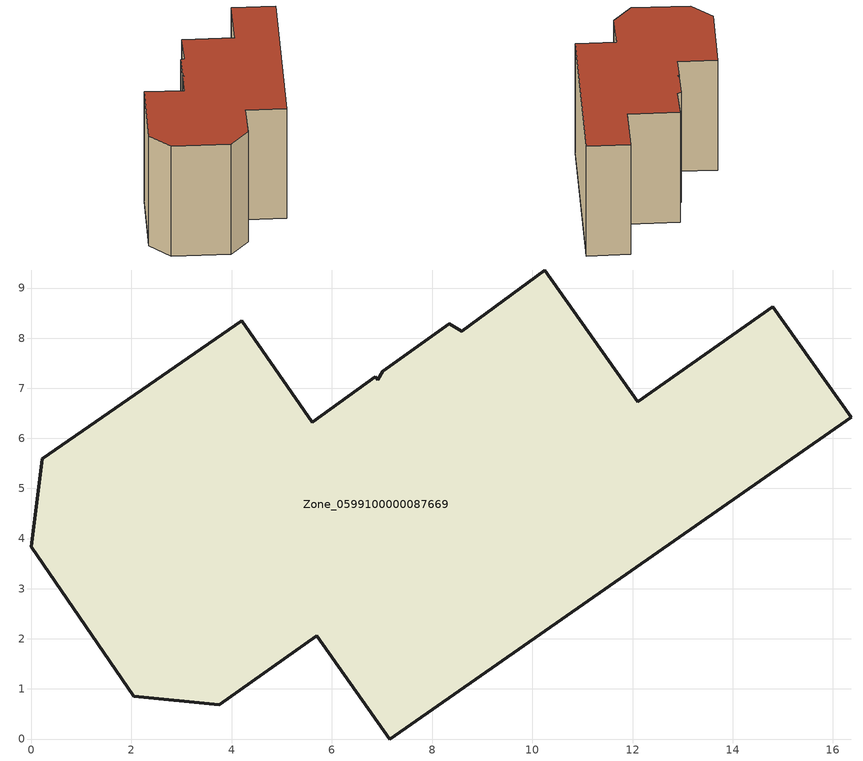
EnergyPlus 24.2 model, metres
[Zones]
Zone_0599100000087669
 floor ground (C_G): 12.11,6.73 14.8,8.63 16.36,6.42 7.15,0 5.7,2.06 3.75,0.69 2.05,0.85 0,3.84 0.22,5.59 4.2,8.35 5.61,6.32 6.87,7.23 6.91,7.17 7.02,7.33 8.34,8.29 8.59,8.13 10.25,9.36 z1.67
 wall outside (C_F): 0.22,5.59 0,3.84 2.05,0.85 3.75,0.69 5.7,2.06 7.15,0 16.36,6.42 14.8,8.63 12.11,6.73 10.25,9.36 8.59,8.13 8.34,8.29 7.02,7.33 6.91,7.17 6.87,7.23 5.61,6.32 4.2,8.35 0.22,5.59 z1.67:9.68
 roof outside (C_R): 7.02,7.33 6.91,7.17 6.87,7.23 5.61,6.32 4.2,8.35 0.22,5.59 0,3.84 2.05,0.85 3.75,0.69 5.7,2.06 7.15,0 16.36,6.42 14.8,8.63 12.11,6.73 10.25,9.36 8.59,8.13 8.34,8.29 z9.68
[BUILDING]
Pand.0599100000087669: North Axis=0; Terrain=City; Loads Convergence Tolerance Value=0.04; Temperature Convergence Tolerance Value=0.4; Solar Distribution=FullExterior; Maximum Number of Warmup Days=25; Minimum Number of Warmup Days=1
[Site:Location]
Rotterdam.The.Hague.AP_ZH_NLD Design_Conditions: Latitude=51.96; Longitude=4.45; Time Zone=1; Elevation=-4.5
[SITE:GROUNDTEMPERATURE:BUILDINGSURFACE]
18, 18, 18, 18, 18, 18, 18, 18, 18, 18, 18, 18
[MATERIAL] Thermal Absorptance=0.9; Solar Absorptance=0.7; Visible Absorptance=0.7
Name | Roughness | Thickness | Conductivity | Density | Specific Heat
G.TC.1975-1991 | MediumSmooth | 0.15 | 0.288461 | 540 | 1210
F.TC.1975-1991 | Rough | 0.3 | 0.230769 | 1920 | 840
R.TC.1975-1991 | MediumRough | 0.2 | 0.153846 | 1500 | 1000
[CONSTRUCTION]
C_G: G.TC.1975-1991
C_F: F.TC.1975-1991
C_R: R.TC.1975-1991
[ZONE]
Zone_0599100000087669: Type=1; Multiplier=1; Ceiling Height=Autocalculate; Volume=Autocalculate; Floor Area=autocalculate; Part of Total Floor Area=Yes
[ZONEINFILTRATION:DESIGNFLOWRATE]
Infil_Zone_0599100000087669: Zone or ZoneList or Space or SpaceList=Zone_0599100000087669; Schedule=AlwaysOn; Design Flow Rate Calculation Method=Flow/Area; Flow Rate per Floor Area=0.003; Constant Term Coefficient=1; Temperature Term Coefficient=0; Velocity Term Coefficient=0; Velocity Squared Term Coefficient=0
[HVACTEMPLATE:ZONE:IDEALLOADSAIRSYSTEM]
Zone_0599100000087669: Maximum Heating Supply Air Temperature=50; Minimum Cooling Supply Air Temperature=13; Maximum Heating Supply Air Humidity Ratio=0.0156; Minimum Cooling Supply Air Humidity Ratio=0.0077; Heating Limit=NoLimit; Cooling Limit=NoLimit; Dehumidification Control Type=ConstantSensibleHeatRatio; Cooling Sensible Heat Ratio=0.7; Dehumidification Setpoint=60; Humidification Control Type=None; Humidification Setpoint=30; Outdoor Air Method=None; Outdoor Air Flow Rate per Person=0.00944; Outdoor Air Flow Rate per Zone Floor Area=0; Outdoor Air Flow Rate per Zone=0; Demand Controlled Ventilation Type=None; Outdoor Air Economizer Type=NoEconomizer; Heat Recovery Type=None; Sensible Heat Recovery Effectiveness=0.7; Latent Heat Recovery Effectiveness=0.65
[ZONECONTROL:THERMOSTAT]
ThermostatControl_Zone_0599100000087669: Zone or ZoneList=Zone_0599100000087669; Control Type Schedule=DualSetpointControlType; Control 1=Thermostat_Zone_0599100000087669; Temperature Difference Between Cutout And Setpoint=0
[THERMOSTATSETPOINT:DUALSETPOINT]
Thermostat_Zone_0599100000087669: Heating Setpoint Temperature Schedule=HeatingSetpoint_Zone_0599100000087669; Cooling Setpoint Temperature Schedule=CoolingSetpoint_Zone_0599100000087669
[SCHEDULE:COMPACT]
HeatingSetpoint_Zone_0599100000087669: Through: 12/31, For: AllDays, Until: 24:00, 21
CoolingSetpoint_Zone_0599100000087669: Through: 12/31, For: AllDays, Until: 24:00, 24
DualSetpointControlType: Through: 12/31, For: AllDays, Until: 24:00, 4
AlwaysOn: Through: 12/31, For: AllDays, Until: 24:00, 1
